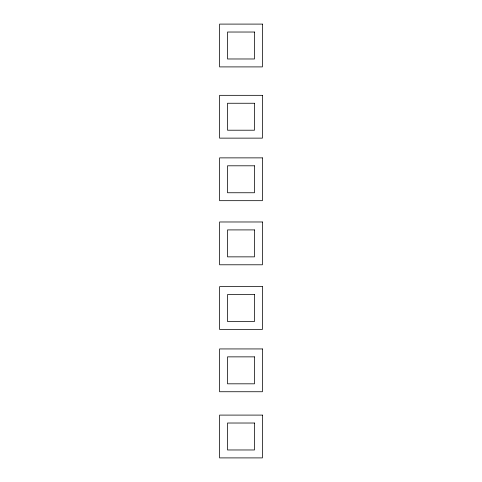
<?xml version="1.0" encoding="UTF-8"?>
<svg xmlns="http://www.w3.org/2000/svg" width="482" height="482" viewBox="0 0 482 482"><rect width="100%" height="100%" fill="white"/><g stroke="black" fill="none" stroke-linecap="round" stroke-linejoin="round"><path stroke-width="0.72" d="M262.401 24.1L219.599 24.1L219.599 66.902L262.401 66.902L262.401 24.1M254.478 32.029L227.522 32.029L227.522 58.979L254.478 58.979L254.478 32.029M262.401 95.334L219.599 95.334L219.599 138.135L262.401 138.135L262.401 95.334M254.478 103.256L227.522 103.256L227.522 130.212L254.478 130.212L254.478 103.256M262.401 157.873L219.599 157.873L219.599 200.675L262.401 200.675L262.401 157.873M254.478 165.802L227.522 165.802L227.522 192.752L254.478 192.752L254.478 165.802M262.401 221.979L219.599 221.979L219.599 264.787L262.401 264.787L262.401 221.979M254.478 229.908L227.522 229.908L227.522 256.858L254.478 256.858L254.478 229.908M262.401 286.639L219.599 286.639L219.599 329.447L262.401 329.447L262.401 286.639M254.478 294.568L227.522 294.568L227.522 321.518L254.478 321.518L254.478 294.568M262.401 348.938L219.599 348.938L219.599 391.739L262.401 391.739L262.401 348.938M254.478 356.861L227.522 356.861L227.522 383.817L254.478 383.817L254.478 356.861M262.401 415.098L219.599 415.098L219.599 457.9L262.401 457.9L262.401 415.098M254.478 423.021L227.522 423.021L227.522 449.971L254.478 449.971L254.478 423.021"/></g></svg>
